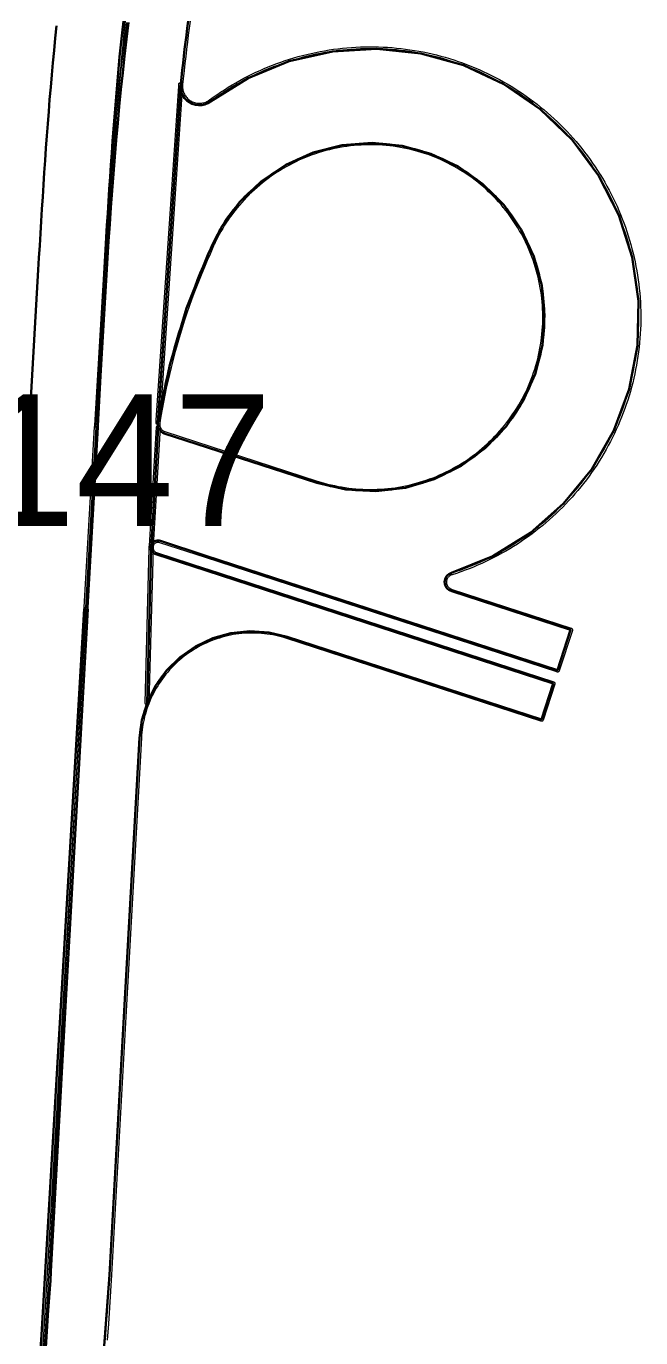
# Model space of a CAD drawing. Header units: metres. Extents: x 105145 to 106173, y 111785 to 118130.
# Drawn here: x 105714.4 to 105779.7, y 113912.2 to 114051.5 of the extents above; entities that cross this region are included whole.
import ezdxf
from ezdxf.enums import TextEntityAlignment as Align

# ---------------------------------------------------------------- set-up
doc = ezdxf.new("R2010")
doc.units = ezdxf.units.M
for name, color, linetype, lineweight in [('10-PAV-CALZADA-BRT', 12, 'CONTINUOUS', 30), ('10-PAV-CALZADA-MIXTA', 8, 'CONTINUOUS', 30), ('10-PAV-SARDINEL', 252, 'CONTINUOUS', 13), ('40-ROT-ESTACION', 1, 'CONTINUOUS', 25)]:
    doc.layers.add(name, color=color, linetype=linetype, lineweight=lineweight)

msp = doc.modelspace()

# ---------------------------------------------------------------- linework, layer by layer
at = {"layer": '10-PAV-CALZADA-BRT'}
for points in [[(105714.3198, 114010.5382), (105714.4615, 114010.6309), (105714.5855, 114010.7462), (105714.6883, 114010.8808), (105714.7669, 114011.0308), (105714.8191, 114011.1919), (105714.8433, 114011.3595), (105715.6839, 114025.6083), (105715.7599, 114026.8965), (105715.8363, 114028.1855), (105715.9133, 114029.4751), (105715.9913, 114030.7657), (105716.0707, 114032.0589), (105716.1517, 114033.3513), (105716.2345, 114034.6443), (105716.3195, 114035.9381), (105716.4071, 114037.2325), (105716.4973, 114038.5277), (105716.5909, 114039.8233), (105716.6877, 114041.1197), (105716.7885, 114042.4165), (105716.8933, 114043.7137), (105717.0025, 114045.0115), (105717.1163, 114046.3099), (105717.2353, 114047.6085), (105717.3595, 114048.9073), (105717.4895, 114050.2067), (105717.6253, 114051.5061)], [(105724.7239, 114052.0275), (105724.5855, 114050.7619), (105724.4531, 114049.4947), (105724.3263, 114048.2261), (105724.2049, 114046.9561), (105724.0885, 114045.6849), (105723.9769, 114044.4123), (105723.8697, 114043.1385), (105723.7667, 114041.8637), (105723.6675, 114040.5875), (105723.5721, 114039.3103), (105723.4797, 114038.0321), (105723.3905, 114036.7527), (105723.3039, 114035.4725), (105723.2197, 114034.1913), (105723.1377, 114032.9089), (105723.0573, 114031.6257), (105722.9785, 114030.3431), (105722.9009, 114029.0577), (105722.8239, 114027.7713), (105722.7477, 114026.4841), (105722.6717, 114025.1961), (105721.7205, 114009.0689), (105721.7209, 114009.046), (105721.725, 114009.0235), (105721.7325, 114009.0019), (105721.7432, 114008.9817), (105721.7571, 114008.9635), (105721.7736, 114008.9476), (105721.7923, 114008.9346), (105721.8129, 114008.9246), (105721.8348, 114008.918), (105721.8575, 114008.9149), (105720.7607, 113989.7691), (105720.7295, 113989.7681), (105720.699, 113989.7617), (105720.67, 113989.7501), (105720.6435, 113989.7336), (105720.6203, 113989.7128), (105720.601, 113989.6883), (105720.5863, 113989.6608), (105720.5765, 113989.6312), (105720.5721, 113989.6003), (105716.38, 113918.5322), (105716.0255, 113912.5223), (105715.4983, 113905.0559)]]:
    msp.add_lwpolyline(points, dxfattribs=at)
at = {"layer": '10-PAV-CALZADA-MIXTA'}
for points in [[(105715.6816, 113901.3319), (105716.9203, 113917.3933), (105716.9698, 113918.2912), (105717.0234, 113919.2493), (105718.5167, 113946.1347), (105720.9297, 113989.5803), (105720.9291, 113989.6084), (105720.924, 113989.6361), (105720.9147, 113989.6626), (105720.9014, 113989.6874), (105720.8843, 113989.7097), (105720.864, 113989.7291), (105720.8409, 113989.7451), (105720.8155, 113989.7573), (105720.7886, 113989.7654), (105720.7607, 113989.7691), (105721.8575, 114008.9149), (105721.8804, 114008.9155), (105721.9029, 114008.9196), (105721.9245, 114008.9273), (105721.9446, 114008.9382), (105721.9627, 114008.9521), (105721.9785, 114008.9687), (105721.9914, 114008.9876), (105722.0013, 114009.0083), (105722.0077, 114009.0302), (105722.0107, 114009.0529), (105722.3059, 114014.3583), (105722.4055, 114016.1477), (105722.5055, 114017.9371), (105722.6067, 114019.7263), (105722.7095, 114021.5155), (105722.8149, 114023.3045), (105722.9229, 114025.0933), (105723.0345, 114026.8819), (105723.1501, 114028.6703), (105723.2701, 114030.4585), (105723.3955, 114032.2461), (105723.5265, 114034.0335), (105723.6639, 114035.8203), (105723.8083, 114037.6067), (105723.9601, 114039.3923), (105724.1197, 114041.1773), (105724.2881, 114042.9615), (105724.4657, 114044.7447), (105724.6529, 114046.5271), (105724.8505, 114048.3083), (105725.0589, 114050.0881), (105725.2787, 114051.8669)], [(105731.6019, 114052.0337), (105731.5055, 114051.2885), (105731.4113, 114050.5425), (105731.3191, 114049.7961), (105731.2291, 114049.0489), (105731.1409, 114048.3013), (105731.0547, 114047.5529), (105730.9705, 114046.8041), (105730.8077, 114045.3045), (105728.3933, 114009.3779), (105728.3772, 114009.2114), (105728.3891, 114009.0446), (105728.4286, 114008.8821), (105727.7011, 113996.3495), (105727.6759, 113996.2491), (105727.6648, 113996.1462), (105727.668, 113996.0427), (105727.2341, 113979.6134), (105726.6853, 113977.7953), (105726.4303, 113975.9133), (105724.7854, 113946.2987), (105723.2638, 113918.9027), (105722.0794, 113903.3392)]]:
    msp.add_lwpolyline(points, dxfattribs=at)
for points in [[(105727.6834, 113996.2855), (105727.8741, 113999.3296), (105728.4288, 114008.8822), (105728.5476, 114008.6404), (105728.6514, 114008.5109), (105728.7751, 114008.4004), (105728.9155, 114008.3118), (105729.0685, 114008.2477), (105745.2513, 114002.9963), (105748.3523, 114002.2779), (105751.5306, 114002.1017), (105754.692, 114002.473), (105757.743, 114003.3807), (105760.5932, 114004.798), (105763.1583, 114006.6829), (105765.3622, 114008.9796), (105767.1399, 114011.6201), (105768.4385, 114014.5263), (105769.2198, 114017.6121), (105769.4605, 114020.7861), (105769.1536, 114023.9544), (105768.308, 114027.0232), (105766.9489, 114029.9016), (105765.1165, 114032.5045), (105762.8651, 114034.7546), (105760.2612, 114036.5856), (105757.382, 114037.943), (105754.3127, 114038.7868), (105751.1442, 114039.092), (105747.9704, 114038.8494), (105744.885, 114038.0664), (105741.9796, 114036.7661), (105739.3401, 114034.9869), (105737.0446, 114032.7817), (105735.1612, 114030.2155), (105733.7455, 114027.3645), (105731.4369, 114021.5335), (105729.6482, 114015.5225), (105728.3933, 114009.3779), (105728.4009, 114009.491), (105728.4105, 114009.634), (105730.7959, 114045.127), (105730.8195, 114044.7858), (105730.9008, 114044.4535), (105731.0376, 114044.14), (105731.2258, 114043.8544), (105731.4599, 114043.605), (105731.733, 114043.3991), (105732.0373, 114043.2428), (105732.3637, 114043.1406), (105732.7027, 114043.0954), (105733.0445, 114043.1088), (105733.3791, 114043.1801), (105733.6965, 114043.3074), (105733.9877, 114043.4869), (105737.9876, 114045.9693), (105742.3416, 114047.7595), (105746.9309, 114048.8086), (105751.6302, 114049.0879), (105756.3115, 114048.5899), (105760.8469, 114047.3281), (105765.1127, 114045.337), (105768.9926, 114042.6709), (105772.3808, 114039.4024), (105775.1847, 114035.6209), (105777.3279, 114031.4294), (105778.7519, 114026.9423), (105779.4179, 114022.282), (105779.3077, 114017.5756), (105778.4243, 114012.9516), (105776.7919, 114008.5361), (105774.4549, 114004.4495), (105771.4771, 114000.8033), (105767.9397, 113997.697), (105763.9393, 113995.2154), (105759.5849, 113993.4261), (105759.4299, 113993.3715), (105759.286, 113993.2922), (105759.1569, 113993.1905), (105759.0463, 113993.069), (105758.9571, 113992.931), (105758.8916, 113992.7803), (105758.8518, 113992.6209), (105758.8385, 113992.4571), (105758.8523, 113992.2933), (105758.8927, 113992.134), (105758.9586, 113991.9835), (105759.0483, 113991.8458), (105759.1594, 113991.7247), (105759.2887, 113991.6234), (105759.4329, 113991.5446), (105759.5881, 113991.4905), (105772.2131, 113987.3807), (105770.8203, 113983.1017), (105733.4959, 113995.2519), (105728.6465, 113996.8305), (105728.5321, 113996.858), (105728.4147, 113996.8673), (105728.2974, 113996.8582), (105728.1829, 113996.8308), (105728.0742, 113996.7858), (105727.9738, 113996.7244), (105727.8842, 113996.648), (105727.8078, 113996.5585), (105727.7462, 113996.4582), (105727.7011, 113996.3495), (105727.6834, 113996.2855)], [(105730.8077, 114045.3045), (105730.7963, 114045.1344), (105730.8077, 114045.3045)], [(105733.5077, 113993.6705), (105770.3559, 113981.6755), (105769.1177, 113977.8719), (105742.1263, 113986.6585), (105740.1645, 113987.1191), (105738.1533, 113987.245), (105736.1494, 113987.0325), (105734.2093, 113986.4877), (105732.3877, 113985.626), (105730.736, 113984.4715), (105729.3008, 113983.057), (105728.1225, 113981.4222), (105727.2344, 113979.6133), (105727.6682, 113996.0322), (105727.692, 113995.9122), (105727.7351, 113995.7977), (105727.7961, 113995.6916), (105727.8736, 113995.5969), (105727.9654, 113995.5161), (105728.0692, 113995.4512), (105728.1821, 113995.4041), (105733.5077, 113993.6705)], [(105727.6834, 113996.2855), (105727.6682, 113996.0427), (105727.6659, 113996.1647), (105727.6834, 113996.2855)]]:
    msp.add_lwpolyline(points, close=True, dxfattribs=at)
at = {"layer": '10-PAV-SARDINEL'}
for points in [[(105716.2834, 113910.639), (105716.4042, 113912.3296), (105716.5173, 113914.0207), (105716.6228, 113915.7123), (105716.7206, 113917.4046), (105716.7701, 113918.3023), (105716.8237, 113919.2605), (105718.317, 113946.1458), (105720.7275, 113989.5719), (105720.6961, 113989.5798), (105720.6663, 113989.5928), (105720.639, 113989.6103), (105720.615, 113989.6321), (105720.5947, 113989.6574), (105720.5789, 113989.6857), (105720.5678, 113989.7162), (105720.5618, 113989.7481), (105720.561, 113989.7805), (105721.6578, 114008.9263), (105721.6622, 114008.9582), (105721.6716, 114008.989), (105721.686, 114009.0179), (105721.7048, 114009.0441), (105721.7276, 114009.0669), (105721.7538, 114009.0857), (105721.7827, 114009.1), (105721.8135, 114009.1094), (105722.1062, 114014.3694), (105722.2058, 114016.1589), (105722.3058, 114017.9484), (105722.407, 114019.7377), (105722.5098, 114021.5272), (105722.6153, 114023.3165), (105722.7233, 114025.1056), (105722.8349, 114026.8946), (105722.9505, 114028.6835), (105723.0706, 114030.4722), (105723.196, 114032.2604), (105723.3271, 114034.0485), (105723.4646, 114035.836), (105723.609, 114037.6232), (105723.7609, 114039.4097), (105723.9206, 114041.1956), (105724.0891, 114042.9808), (105724.2668, 114044.7651), (105724.4541, 114046.5486), (105724.6518, 114048.331), (105724.8604, 114050.112), (105725.0803, 114051.8921)], [(105725.2787, 114051.8669), (105725.0589, 114050.0881), (105724.8505, 114048.3083), (105724.6529, 114046.5271), (105724.4657, 114044.7447), (105724.2881, 114042.9615), (105724.1197, 114041.1773), (105723.9601, 114039.3923), (105723.8083, 114037.6067), (105723.6639, 114035.8203), (105723.5265, 114034.0335), (105723.3955, 114032.2461), (105723.2701, 114030.4585), (105723.1501, 114028.6703), (105723.0345, 114026.8819), (105722.9229, 114025.0933), (105722.8149, 114023.3045), (105722.7095, 114021.5155), (105722.6067, 114019.7263), (105722.5055, 114017.9371), (105722.4055, 114016.1477), (105722.3059, 114014.3583), (105722.0107, 114009.0529), (105722.0077, 114009.0302), (105722.0013, 114009.0083), (105721.9914, 114008.9876), (105721.9785, 114008.9687), (105721.9627, 114008.9521), (105721.9446, 114008.9382), (105721.9245, 114008.9273), (105721.9029, 114008.9196), (105721.8804, 114008.9155), (105721.8575, 114008.9149), (105720.7607, 113989.7691), (105720.7886, 113989.7654), (105720.8155, 113989.7573), (105720.8409, 113989.7451), (105720.864, 113989.7291), (105720.8843, 113989.7097), (105720.9014, 113989.6874), (105720.9147, 113989.6626), (105720.924, 113989.6361), (105720.9291, 113989.6084), (105720.9297, 113989.5803), (105718.5167, 113946.1347), (105717.0234, 113919.2493), (105716.9698, 113918.2912), (105716.9203, 113917.3933), (105716.8224, 113915.7003), (105716.7169, 113914.0078), (105716.6037, 113912.3157), (105716.4829, 113910.6242)], [(105724.9227, 114052.0053), (105724.7844, 114050.7407), (105724.6521, 114049.4744), (105724.5254, 114048.2067), (105724.4041, 114046.9375), (105724.2877, 114045.6671), (105724.1762, 114044.3952), (105724.0691, 114043.1221), (105723.9661, 114041.8479), (105723.8805, 114040.7471), (105723.7609, 114039.4097), (105723.609, 114037.6232), (105723.4646, 114035.836), (105723.3271, 114034.0485), (105723.196, 114032.2604), (105723.0706, 114030.4722), (105722.9505, 114028.6835), (105722.8349, 114026.8946), (105722.7233, 114025.1056), (105722.6153, 114023.3165), (105722.5098, 114021.5272), (105722.407, 114019.7377), (105722.3058, 114017.9484), (105722.2058, 114016.1589), (105722.1062, 114014.3694), (105721.8135, 114009.1094), (105721.788, 114009.1018), (105721.7638, 114009.0909), (105721.7412, 114009.0769), (105721.7207, 114009.0599), (105721.7205, 114009.0689), (105722.6717, 114025.1961), (105722.7477, 114026.4841), (105722.8239, 114027.7713), (105722.9009, 114029.0577), (105722.9785, 114030.3431), (105723.0573, 114031.6257), (105723.1377, 114032.9089), (105723.2197, 114034.1913), (105723.3039, 114035.4725), (105723.3905, 114036.7527), (105723.4797, 114038.0321), (105723.5721, 114039.3103), (105723.6675, 114040.5875), (105723.7667, 114041.8637), (105723.8697, 114043.1385), (105723.9769, 114044.4123), (105724.0885, 114045.6849), (105724.2049, 114046.9561), (105724.3263, 114048.2261), (105724.4531, 114049.4947), (105724.5855, 114050.7619), (105724.7239, 114052.0275)], [(105722.8161, 113911.9797), (105722.9398, 113913.7097), (105723.0557, 113915.4402), (105723.1637, 113917.1712), (105723.2638, 113918.9027), (105724.7854, 113946.2987), (105726.4303, 113975.9133), (105726.4501, 113976.2051), (105726.477, 113976.4963), (105726.5109, 113976.7868), (105726.552, 113977.0764), (105726.6001, 113977.3649), (105726.6552, 113977.6522), (105726.7173, 113977.938), (105726.7863, 113978.2222), (105726.8622, 113978.5046), (105726.945, 113978.7851), (105727.0347, 113979.0635), (105727.131, 113979.3397), (105727.2341, 113979.6134), (105727.668, 113996.0427), (105727.6644, 113996.1047), (105727.6659, 113996.1669), (105727.6726, 113996.2286), (105727.6843, 113996.2897), (105727.7011, 113996.3495), (105728.4286, 114008.8821), (105728.4054, 114008.9625), (105728.3891, 114009.0446), (105728.3797, 114009.1278), (105728.3772, 114009.2114), (105728.3818, 114009.295), (105728.3933, 114009.3779), (105730.8077, 114045.3045), (105730.9705, 114046.8041), (105731.0547, 114047.5529), (105731.1409, 114048.3013), (105731.2291, 114049.0489), (105731.3191, 114049.7961), (105731.4113, 114050.5425), (105731.5055, 114051.2885), (105731.6019, 114052.0337)], [(105731.8002, 114052.0078), (105731.7039, 114051.2631), (105731.6098, 114050.5177), (105731.5177, 114049.7719), (105731.4299, 114049.0488), (105731.4277, 114049.0253), (105731.4263, 114049.0142), (105731.3396, 114048.2782), (105731.2534, 114047.5303), (105731.1693, 114046.7822), (105731.0069, 114045.2865), (105728.5928, 114009.3645), (105728.5914, 114009.3503), (105728.581, 114009.2755), (105728.5774, 114009.2088), (105728.5794, 114009.1418), (105728.5869, 114009.0753), (105728.6, 114009.0095), (105728.6208, 114008.9374), (105728.6274, 114008.9043), (105728.6283, 114008.8705), (105727.9008, 113996.3379), (105727.8981, 113996.3148), (105727.8937, 113996.2955), (105727.8791, 113996.2437), (105727.8705, 113996.1985), (105727.8656, 113996.1526), (105727.8645, 113996.108), (105727.8677, 113996.0544), (105727.868, 113996.0427), (105727.8679, 113996.0374), (105727.434, 113979.6081), (105727.4311, 113979.5787), (105727.4217, 113979.544), (105727.3195, 113979.2726), (105727.2251, 113979.0023), (105727.2235, 113978.9976), (105727.1369, 113978.7285), (105727.1355, 113978.7239), (105727.0545, 113978.4493), (105726.98, 113978.1725), (105726.9123, 113977.8939), (105726.8513, 113977.6128), (105726.7965, 113977.3273), (105726.7493, 113977.0438), (105726.7092, 113976.7604), (105726.6758, 113976.475), (105726.6495, 113976.1895), (105726.6299, 113975.901), (105724.9851, 113946.2876), (105723.4635, 113918.8914), (105723.3633, 113917.1592), (105723.2553, 113915.4273), (105723.1394, 113913.6959), (105723.0156, 113911.965)], [(105715.9339, 113911.0281), (105716.0255, 113912.5223), (105716.38, 113918.5322), (105720.5721, 113989.6003), (105720.5765, 113989.6312), (105720.5863, 113989.6608), (105720.5895, 113989.6668), (105720.6096, 113989.6387), (105720.6343, 113989.6146), (105720.6627, 113989.595), (105720.6941, 113989.5806), (105720.7275, 113989.5719), (105720.0361, 113977.1163), (105716.5797, 113918.5204), (105716.2252, 113912.5103), (105716.1335, 113911.0154)]]:
    msp.add_lwpolyline(points, dxfattribs=at)
for points in [[(105754.2065, 114049.1121), (105754.6821, 114049.0541), (105755.1567, 114048.9881), (105755.6302, 114048.9142), (105756.1019, 114048.8324), (105756.573, 114048.7427), (105757.0421, 114048.6452), (105757.5095, 114048.5398), (105757.9752, 114048.4266), (105758.4388, 114048.3058), (105758.9004, 114048.1772), (105759.3598, 114048.0408), (105759.8168, 114047.8969), (105760.2714, 114047.7454), (105760.7235, 114047.5862), (105761.1726, 114047.4195), (105761.619, 114047.2454), (105762.0625, 114047.0639), (105762.5028, 114046.875), (105762.9399, 114046.6787), (105763.3737, 114046.4752), (105763.8041, 114046.2644), (105764.2308, 114046.0465), (105764.6539, 114045.8215), (105765.0732, 114045.5895), (105765.488, 114045.3508), (105765.8997, 114045.1047), (105766.3068, 114044.8519), (105766.7096, 114044.5924), (105767.1081, 114044.3263), (105767.502, 114044.0535), (105767.8914, 114043.7742), (105768.276, 114043.4884), (105768.6558, 114043.1962), (105769.0306, 114042.8978), (105769.4005, 114042.593), (105769.7652, 114042.2823), (105770.1246, 114041.9654), (105770.4787, 114041.6426), (105770.8274, 114041.314), (105771.1705, 114040.9795), (105771.508, 114040.6393), (105771.8398, 114040.2936), (105772.1658, 114039.9424), (105772.4858, 114039.5858), (105772.7999, 114039.2239), (105773.1078, 114038.8568), (105773.4096, 114038.4846), (105773.7052, 114038.1075), (105773.9944, 114037.7254), (105774.2772, 114037.3386), (105774.5535, 114036.9471), (105774.8232, 114036.5511), (105775.0862, 114036.1506), (105775.3267, 114035.7692), (105775.3423, 114035.7459), (105775.3459, 114035.7401), (105775.5922, 114035.3367), (105775.8348, 114034.9236), (105776.0706, 114034.5064), (105776.2993, 114034.0853), (105776.5211, 114033.6605), (105776.7356, 114033.2321), (105776.943, 114032.8001), (105777.1432, 114032.3648), (105777.336, 114031.9262), (105777.5215, 114031.4844), (105777.6996, 114031.0395), (105777.8704, 114030.5913), (105778.0335, 114030.1412), (105778.1891, 114029.688), (105778.3371, 114029.2323), (105778.4775, 114028.7742), (105778.6103, 114028.3137), (105778.7353, 114027.8512), (105778.8525, 114027.3866), (105778.9621, 114026.9201), (105779.0638, 114026.4519), (105779.1576, 114025.982), (105779.2436, 114025.5107), (105779.3218, 114025.0379), (105779.3921, 114024.5639), (105779.4544, 114024.0888), (105779.5087, 114023.6127), (105779.5552, 114023.1358), (105779.5936, 114022.6582), (105779.6241, 114022.18), (105779.6466, 114021.7013), (105779.6611, 114021.2224), (105779.6676, 114020.7429), (105779.6661, 114020.2641), (105779.6566, 114019.785), (105779.6391, 114019.3062), (105779.6136, 114018.8277), (105779.5801, 114018.3497), (105779.5387, 114017.8723), (105779.4892, 114017.3957), (105779.4319, 114016.92), (105779.3666, 114016.4453), (105779.2934, 114015.9718), (105779.2123, 114015.4997), (105779.1233, 114015.0287), (105779.0265, 114014.5594), (105778.9218, 114014.0918), (105778.8094, 114013.626), (105778.6892, 114013.1621), (105778.5613, 114012.7004), (105778.4256, 114012.2408), (105778.2824, 114011.7835), (105778.1315, 114011.3288), (105777.973, 114010.8763), (105777.807, 114010.4271), (105777.6336, 114009.9804), (105777.4527, 114009.5367), (105777.2644, 114009.0961), (105777.0688, 114008.6586), (105776.8659, 114008.2245), (105776.6559, 114007.7939), (105776.4386, 114007.3668), (105776.2142, 114006.9434), (105775.9828, 114006.5238), (105775.7446, 114006.1085), (105775.4992, 114005.6965), (105775.2471, 114005.289), (105774.9882, 114004.8858), (105774.7226, 114004.487), (105774.4504, 114004.0926), (105774.1717, 114003.7029), (105773.8865, 114003.3179), (105773.5949, 114002.9376), (105773.297, 114002.5623), (105772.9928, 114002.1919), (105772.6826, 114001.8269), (105772.3663, 114001.467), (105772.044, 114001.1124), (105771.7158, 114000.7632), (105771.3819, 114000.4196), (105771.0422, 114000.0816), (105770.697, 113999.7493), (105770.3463, 113999.4228), (105769.9902, 113999.1022), (105769.6287, 113998.7876), (105769.2633, 113998.4801), (105769.2608, 113998.478), (105768.8904, 113998.1768), (105768.5137, 113997.8806), (105768.1321, 113997.5908), (105767.7457, 113997.3075), (105767.3546, 113997.0306), (105766.9589, 113996.7603), (105766.5588, 113996.4966), (105766.1544, 113996.2397), (105765.7457, 113995.9896), (105765.3328, 113995.7462), (105764.9161, 113995.5099), (105764.4954, 113995.2805), (105764.0709, 113995.0582), (105763.6428, 113994.8429), (105763.2111, 113994.6349), (105762.7761, 113994.4341), (105762.3378, 113994.2406), (105761.8962, 113994.0544), (105761.4517, 113993.8756), (105761.0042, 113993.7043), (105760.5539, 113993.5405), (105760.1009, 113993.3842), (105759.6456, 113993.2356), (105759.5689, 113993.2118), (105759.5031, 113993.1849), (105759.4414, 113993.153), (105759.3821, 113993.1156), (105759.3267, 113993.0733), (105759.2746, 113993.0259), (105759.227, 113992.9742), (105759.1835, 113992.9177), (105759.1466, 113992.8599), (105759.1142, 113992.7979), (105759.087, 113992.7323), (105759.0659, 113992.6653), (105759.0507, 113992.5966), (105759.0418, 113992.5285), (105759.0387, 113992.4566), (105759.0419, 113992.387), (105759.0513, 113992.3176), (105759.0666, 113992.2492), (105759.088, 113992.1823), (105759.115, 113992.1178), (105759.1478, 113992.0554), (105759.1856, 113991.9968), (105759.2283, 113991.9416), (105759.2766, 113991.8895), (105759.3281, 113991.8428), (105759.3843, 113991.8004), (105759.4432, 113991.7634), (105759.5064, 113991.7311), (105759.5708, 113991.7049), (105759.6483, 113991.6812), (105772.275, 113987.5709), (105772.3071, 113987.5573), (105772.3363, 113987.5382), (105772.3618, 113987.5145), (105772.3828, 113987.4866), (105772.3986, 113987.4555), (105772.4087, 113987.4222), (105772.413, 113987.3876), (105772.4112, 113987.3528), (105772.4033, 113987.3188), (105771.0105, 113983.0398), (105770.9969, 113983.0077), (105770.9778, 113982.9785), (105770.9541, 113982.953), (105770.9262, 113982.932), (105770.8951, 113982.9162), (105770.8618, 113982.9061), (105770.8272, 113982.9018), (105770.7924, 113982.9036), (105770.7584, 113982.9115), (105733.434, 113995.0617), (105728.5892, 113996.6388), (105728.5324, 113996.6542), (105728.479, 113996.6633), (105728.4254, 113996.667), (105728.3716, 113996.6655), (105728.3182, 113996.6587), (105728.2656, 113996.6466), (105728.2146, 113996.6295), (105728.1648, 113996.6072), (105728.1188, 113996.581), (105728.0744, 113996.5494), (105728.0331, 113996.5135), (105727.9962, 113996.4744), (105727.9633, 113996.4318), (105727.9348, 113996.3863), (105727.9107, 113996.338), (105727.8915, 113996.2875), (105727.8808, 113996.2496), (105727.8686, 113996.0545), (105727.8678, 113996.0302), (105727.8629, 113995.997), (105727.8526, 113995.9652), (105727.837, 113995.9355), (105727.8168, 113995.9088), (105727.7923, 113995.8859), (105727.7644, 113995.8674), (105727.7338, 113995.8538), (105727.7013, 113995.8455), (105727.6679, 113995.8427), (105727.6345, 113995.8456), (105727.6021, 113995.854), (105727.5715, 113995.8676), (105727.5436, 113995.8862), (105727.5193, 113995.9092), (105727.4991, 113995.936), (105727.4836, 113995.9657), (105727.4734, 113995.9976), (105727.4686, 113996.0308), (105727.4679, 113996.0552), (105727.4649, 113996.0917), (105727.4646, 113996.1059), (105727.4659, 113996.1691), (105727.467, 113996.1853), (105727.4732, 113996.2461), (105727.4754, 113996.2612), (105727.4838, 113996.298), (105727.4862, 113996.3213), (105727.6745, 113999.3417), (105728.2291, 114008.8938), (105728.2337, 114008.9263), (105728.2435, 114008.9576), (105728.2583, 114008.9868), (105728.2777, 114009.0133), (105728.3012, 114009.0362), (105728.3281, 114009.055), (105728.3577, 114009.0692), (105728.3892, 114009.0783), (105728.4218, 114009.0821), (105728.4545, 114009.0806), (105728.4866, 114009.0737), (105728.5171, 114009.0617), (105728.5453, 114009.0448), (105728.5703, 114009.0236), (105728.5915, 114008.9986), (105728.6083, 114008.9704), (105728.7193, 114008.7445), (105728.7533, 114008.6983), (105728.7967, 114008.6486), (105728.8448, 114008.6019), (105728.8958, 114008.56), (105728.9496, 114008.5229), (105729.0088, 114008.4889), (105729.068, 114008.4612), (105729.1352, 114008.4363), (105745.3121, 114003.1869), (105745.676, 114003.0729), (105746.0414, 114002.9669), (105746.4056, 114002.8692), (105746.4096, 114002.8682), (105746.775, 114002.7783), (105747.1463, 114002.6951), (105747.5183, 114002.6198), (105747.8937, 114002.552), (105748.2696, 114002.492), (105748.6435, 114002.4404), (105748.6476, 114002.4399), (105749.0247, 114002.3957), (105749.3992, 114002.3598), (105749.7785, 114002.3313), (105750.1589, 114002.3106), (105750.5391, 114002.2979), (105750.9198, 114002.293), (105751.3004, 114002.2961), (105751.681, 114002.3071), (105752.0566, 114002.3258), (105752.0608, 114002.326), (105752.4357, 114002.3525), (105752.4398, 114002.3528), (105752.8153, 114002.3871), (105753.1917, 114002.4294), (105753.1958, 114002.4299), (105753.5709, 114002.48), (105753.947, 114002.5381), (105754.3219, 114002.6041), (105754.6931, 114002.6774), (105755.0633, 114002.7586), (105755.4332, 114002.8477), (105755.8012, 114002.9445), (105756.1671, 114003.049), (105756.5307, 114003.161), (105756.8885, 114003.2794), (105756.8924, 114003.2807), (105757.2467, 114003.4062), (105757.2506, 114003.4076), (105757.6033, 114003.5408), (105757.9579, 114003.6832), (105758.3078, 114003.8322), (105758.651, 114003.9869), (105758.6547, 114003.9886), (105758.9956, 114004.1509), (105759.3355, 114004.3213), (105759.6699, 114004.4978), (105759.6735, 114004.4997), (105760.0022, 114004.6821), (105760.0058, 114004.6841), (105760.3307, 114004.8733), (105760.6572, 114005.0725), (105760.9773, 114005.2771), (105761.2919, 114005.4876), (105761.6032, 114005.7052), (105761.9098, 114005.9292), (105762.2115, 114006.1594), (105762.2147, 114006.1619), (105762.5103, 114006.3973), (105762.8022, 114006.6398), (105763.0885, 114006.888), (105763.3702, 114007.1425), (105763.3732, 114007.1453), (105763.6486, 114007.4048), (105763.9192, 114007.6705), (105764.1842, 114007.9418), (105764.4458, 114008.221), (105764.6994, 114008.5032), (105764.9468, 114008.7903), (105765.1876, 114009.0817), (105765.1902, 114009.0849), (105765.4238, 114009.3799), (105765.6533, 114009.6823), (105765.8782, 114009.9918), (105766.095, 114010.3037), (105766.3046, 114010.6189), (105766.5083, 114010.9395), (105766.7066, 114011.2666), (105766.8962, 114011.5943), (105767.0803, 114011.9284), (105767.256, 114012.2633), (105767.4255, 114012.6038), (105767.5879, 114012.9474), (105767.7422, 114013.2923), (105767.891, 114013.6443), (105768.0317, 114013.9975), (105768.1651, 114014.3538), (105768.2901, 114014.7097), (105768.2914, 114014.7137), (105768.4084, 114015.0708), (105768.4097, 114015.0748), (105768.52, 114015.4362), (105768.623, 114015.8012), (105768.7188, 114016.1696), (105768.8073, 114016.5408), (105768.8877, 114016.9127), (105768.9595, 114017.2817), (105768.9602, 114017.2858), (105769.0243, 114017.6562), (105769.025, 114017.6602), (105769.0815, 114018.0328), (105769.1309, 114018.4103), (105769.1724, 114018.7888), (105769.2059, 114019.167), (105769.2317, 114019.5477), (105769.2493, 114019.9236), (105769.2494, 114019.9277), (105769.2592, 114020.3034), (105769.2593, 114020.3076), (105769.2613, 114020.6845), (105769.2554, 114021.0652), (105769.2417, 114021.4454), (105769.22, 114021.8254), (105769.1903, 114022.2052), (105769.1529, 114022.5836), (105769.1079, 114022.9589), (105769.055, 114023.3341), (105768.9941, 114023.7099), (105768.9259, 114024.082), (105768.9251, 114024.0861), (105768.8491, 114024.4563), (105768.7647, 114024.828), (105768.6738, 114025.1936), (105768.6727, 114025.1976), (105768.5742, 114025.5611), (105768.4671, 114025.9262), (105768.352, 114026.2903), (105768.2303, 114026.6491), (105768.1002, 114027.0081), (105767.9648, 114027.359), (105767.9632, 114027.3629), (105767.8199, 114027.7123), (105767.6683, 114028.061), (105767.5096, 114028.4063), (105767.3448, 114028.7464), (105767.3429, 114028.7501), (105767.1719, 114029.0848), (105767.17, 114029.0885), (105766.9907, 114029.422), (105766.8039, 114029.753), (105766.6107, 114030.0793), (105766.4109, 114030.4014), (105766.204, 114030.72), (105765.9905, 114031.0341), (105765.771, 114031.3433), (105765.7685, 114031.3466), (105765.5434, 114031.65), (105765.3119, 114031.9489), (105765.3093, 114031.9521), (105765.0729, 114032.2443), (105765.0703, 114032.2476), (105764.8259, 114032.5373), (105764.5753, 114032.8221), (105764.319, 114033.1015), (105764.0577, 114033.375), (105764.0548, 114033.3779), (105763.7879, 114033.6456), (105763.5135, 114033.9098), (105763.2349, 114034.1669), (105762.9504, 114034.4188), (105762.6619, 114034.6638), (105762.3676, 114034.9034), (105762.0658, 114035.1388), (105761.7616, 114035.3661), (105761.4537, 114035.5864), (105761.1402, 114035.8009), (105760.8201, 114036.0103), (105760.501, 114036.2099), (105760.4974, 114036.212), (105760.1745, 114036.4045), (105760.171, 114036.4066), (105759.8425, 114036.5934), (105759.51, 114036.7735), (105759.1724, 114036.9475), (105759.1687, 114036.9493), (105758.8307, 114037.1146), (105758.4839, 114037.2754), (105758.1356, 114037.428), (105757.7842, 114037.5735), (105757.4324, 114037.7106), (105757.0752, 114037.8414), (105756.7153, 114037.9648), (105756.353, 114038.0806), (105755.9868, 114038.1894), (105755.6243, 114038.2889), (105755.6203, 114038.2899), (105755.2554, 114038.382), (105754.8845, 114038.4674), (105754.511, 114038.5453), (105754.1377, 114038.6151), (105753.7632, 114038.6771), (105753.3888, 114038.7311), (105753.0116, 114038.7776), (105752.633, 114038.8164), (105752.2535, 114038.8472), (105751.8735, 114038.8701), (105751.4931, 114038.8852), (105751.1125, 114038.8922), (105750.7362, 114038.8914), (105750.7321, 114038.8914), (105750.3563, 114038.8828), (105750.3522, 114038.8827), (105749.9759, 114038.8662), (105749.5975, 114038.8419), (105749.5933, 114038.8416), (105749.2164, 114038.8094), (105748.8384, 114038.7693), (105748.464, 114038.7216), (105748.4599, 114038.721), (105748.0881, 114038.6658), (105748.084, 114038.6652), (105747.7133, 114038.6023), (105747.3395, 114038.5308), (105746.9663, 114038.4514), (105746.5969, 114038.3648), (105746.2305, 114038.2707), (105746.2265, 114038.2697), (105745.8608, 114038.1676), (105745.5006, 114038.059), (105745.4967, 114038.0578), (105745.1376, 114037.9414), (105744.7797, 114037.8171), (105744.4238, 114037.6851), (105744.42, 114037.6837), (105744.0703, 114037.5457), (105744.0665, 114037.5442), (105743.7195, 114037.3988), (105743.37, 114037.2439), (105743.0257, 114037.0826), (105742.6849, 114036.9142), (105742.3477, 114036.7388), (105742.0171, 114036.5579), (105742.0134, 114036.5559), (105741.6863, 114036.3681), (105741.3619, 114036.1728), (105741.3584, 114036.1707), (105741.0374, 114035.9681), (105740.7215, 114035.7595), (105740.4089, 114035.5438), (105740.1025, 114035.3226), (105740.0991, 114035.3202), (105739.7985, 114035.0937), (105739.4978, 114034.8571), (105739.2065, 114034.618), (105739.2033, 114034.6154), (105738.9162, 114034.3695), (105738.6334, 114034.1171), (105738.3559, 114033.8588), (105738.0834, 114033.5944), (105738.0805, 114033.5914), (105737.8162, 114033.3242), (105737.8134, 114033.3212), (105737.5547, 114033.0485), (105737.5519, 114033.0454), (105737.299, 114032.7674), (105737.2962, 114032.7644), (105737.047, 114032.4787), (105736.8034, 114032.1875), (105736.5665, 114031.8919), (105736.3361, 114031.5919), (105736.3335, 114031.5886), (105736.1084, 114031.2827), (105735.8919, 114030.9752), (105735.8896, 114030.9718), (105735.6783, 114030.6582), (105735.4727, 114030.3388), (105735.2748, 114030.0169), (105735.2727, 114030.0134), (105735.0822, 114029.6888), (105734.8968, 114029.357), (105734.7172, 114029.0195), (105734.5466, 114028.6822), (105734.3826, 114028.3404), (105734.3808, 114028.3366), (105734.2253, 114027.9945), (105734.2236, 114027.9907), (105734.0739, 114027.6423), (105733.9309, 114027.2894), (105733.9285, 114027.2838), (105733.625, 114026.596), (105733.329, 114025.9058), (105733.0407, 114025.2132), (105732.7594, 114024.5173), (105732.4854, 114023.818), (105732.2189, 114023.1162), (105731.9598, 114022.4117), (105731.7082, 114021.7044), (105731.4639, 114020.9945), (105731.2272, 114020.2821), (105730.998, 114019.5673), (105730.7761, 114018.8494), (105730.5622, 114018.1305), (105730.3557, 114017.4088), (105730.1568, 114016.6849), (105729.9655, 114015.959), (105729.7819, 114015.2313), (105729.606, 114014.5013), (105729.4377, 114013.7697), (105729.2772, 114013.0364), (105729.1244, 114012.3014), (105728.9793, 114011.5646), (105728.842, 114010.8268), (105728.7126, 114010.0873), (105728.5933, 114009.3644), (105728.5905, 114009.3444), (105728.5821, 114009.3117), (105728.5683, 114009.2809), (105728.5495, 114009.2529), (105728.5262, 114009.2284), (105728.4992, 114009.2082), (105728.4692, 114009.1928), (105728.437, 114009.1827), (105728.4036, 114009.1781), (105728.3699, 114009.1792), (105728.3368, 114009.186), (105728.3053, 114009.1983), (105728.2764, 114009.2156), (105728.2508, 114009.2376), (105728.2292, 114009.2635), (105728.2124, 114009.2928), (105728.2006, 114009.3244), (105728.1944, 114009.3576), (105728.1938, 114009.3913), (105728.1955, 114009.4104), (105728.2014, 114009.5044), (105728.211, 114009.6474), (105730.5961, 114045.1241), (105730.5962, 114045.1344), (105730.5966, 114045.1422), (105730.597, 114045.1478), (105730.5978, 114045.1618), (105730.6014, 114045.2286), (105730.602, 114045.2371), (105730.6081, 114045.3179), (105730.6086, 114045.3221), (105730.6146, 114045.3562), (105730.6264, 114045.3887), (105730.6437, 114045.4188), (105730.6658, 114045.4454), (105730.6922, 114045.4678), (105730.7221, 114045.4852), (105730.7546, 114045.4973), (105730.7886, 114045.5036), (105730.8232, 114045.5039), (105730.8574, 114045.4982), (105730.8901, 114045.4868), (105730.9203, 114045.4698), (105730.9471, 114045.4479), (105730.9697, 114045.4217), (105730.9875, 114045.392), (105730.9999, 114045.3597), (105731.0065, 114045.3257), (105731.0072, 114045.2911), (105731.007, 114045.2869), (105731.0007, 114045.2068), (105730.9962, 114045.1299), (105730.9961, 114045.1253), (105730.996, 114045.121), (105730.9955, 114045.1136), (105730.9947, 114045.0996), (105730.9975, 114045.0133), (105731.006, 114044.9018), (105731.0214, 114044.7909), (105731.0433, 114044.6824), (105731.0724, 114044.574), (105731.1076, 114044.4691), (105731.1494, 114044.3659), (105731.1974, 114044.2657), (105731.252, 114044.1679), (105731.3117, 114044.0748), (105731.3777, 114043.9849), (105731.4484, 114043.9), (105731.5257, 114043.818), (105731.6054, 114043.7433), (105731.6924, 114043.6714), (105731.7826, 114043.6057), (105731.8759, 114043.5463), (105731.9727, 114043.4927), (105732.0744, 114043.4443), (105732.1767, 114043.4032), (105732.2828, 114043.3681), (105732.3899, 114043.3398), (105732.4999, 114043.3179), (105732.6094, 114043.3031), (105732.7209, 114043.2949), (105732.8327, 114043.2938), (105732.9429, 114043.2994), (105733.054, 114043.3119), (105733.1643, 114043.3314), (105733.272, 114043.3574), (105733.3778, 114043.3899), (105733.4819, 114043.4291), (105733.5835, 114043.4747), (105733.682, 114043.5264), (105733.7764, 114043.5837), (105733.8699, 114043.6486), (105733.8736, 114043.6512), (105734.2559, 114043.9298), (105734.6477, 114044.2055), (105735.0442, 114044.4746), (105735.445, 114044.7371), (105735.8503, 114044.9928), (105736.2597, 114045.2418), (105736.6731, 114045.4837), (105737.0908, 114045.7189), (105737.5121, 114045.9471), (105737.9372, 114046.1682), (105738.366, 114046.3821), (105738.7982, 114046.5888), (105739.2339, 114046.7884), (105739.6729, 114046.9806), (105740.1149, 114047.1654), (105740.56, 114047.3428), (105741.0083, 114047.5129), (105741.4588, 114047.6754), (105741.9122, 114047.8303), (105742.3682, 114047.9776), (105742.8265, 114048.1173), (105743.2871, 114048.2494), (105743.7499, 114048.3737), (105744.2146, 114048.4903), (105744.6813, 114048.5991), (105745.1497, 114048.7002), (105745.6197, 114048.7933), (105746.0909, 114048.8786), (105746.5641, 114048.9561), (105747.0382, 114049.0256), (105747.5134, 114049.0872), (105747.9895, 114049.1409), (105748.4665, 114049.1866), (105748.9442, 114049.2243), (105749.4224, 114049.2541), (105749.9011, 114049.2759), (105750.3801, 114049.2897), (105750.8594, 114049.2954), (105751.3384, 114049.2932), (105751.8174, 114049.283), (105752.2962, 114049.2648), (105752.7747, 114049.2386), (105753.2526, 114049.2044), (105753.7299, 114049.1623), (105754.2065, 114049.1121)], [(105727.6834, 113996.2855), (105727.6722, 113996.2255), (105727.6659, 113996.1647), (105727.6646, 113996.1037), (105727.6682, 113996.0427), (105727.6834, 113996.2855), (105727.7011, 113996.3495), (105727.7273, 113996.4183), (105727.7601, 113996.4842), (105727.7992, 113996.5465), (105727.8442, 113996.6048), (105727.8948, 113996.6583), (105727.9503, 113996.7066), (105728.0103, 113996.7492), (105728.0742, 113996.7858), (105728.1413, 113996.8159), (105728.2111, 113996.8393), (105728.2829, 113996.8557), (105728.3559, 113996.8651), (105728.4295, 113996.8672), (105728.5029, 113996.8621), (105728.5755, 113996.8498), (105728.6465, 113996.8305), (105733.4959, 113995.2519), (105770.8203, 113983.1017), (105772.2131, 113987.3807), (105759.5881, 113991.4905), (105759.5042, 113991.5162), (105759.4229, 113991.5491), (105759.3448, 113991.589), (105759.2705, 113991.6356), (105759.2006, 113991.6886), (105759.1356, 113991.7474), (105759.076, 113991.8118), (105759.0222, 113991.8811), (105758.9747, 113991.9548), (105758.9339, 113992.0325), (105758.9, 113992.1134), (105758.8734, 113992.1969), (105758.8542, 113992.2825), (105758.8425, 113992.3694), (105758.8385, 113992.4571), (105758.8422, 113992.5447), (105758.8536, 113992.6317), (105758.8725, 113992.7173), (105758.8989, 113992.801), (105758.9325, 113992.882), (105758.9731, 113992.9597), (105759.0203, 113993.0337), (105759.0738, 113993.1031), (105759.1332, 113993.1677), (105759.1981, 113993.2268), (105759.2678, 113993.2799), (105759.342, 113993.3268), (105759.4199, 113993.367), (105759.5011, 113993.4001), (105759.5849, 113993.4261), (105760.0372, 113993.5738), (105760.487, 113993.729), (105760.9342, 113993.8917), (105761.3786, 113994.0618), (105761.82, 113994.2393), (105762.2585, 113994.4242), (105762.6938, 113994.6163), (105763.1258, 113994.8158), (105763.5545, 113995.0223), (105763.9796, 113995.2361), (105764.4011, 113995.4568), (105764.8189, 113995.6846), (105765.2328, 113995.9194), (105765.6427, 113996.161), (105766.0485, 113996.4094), (105766.4501, 113996.6645), (105766.8475, 113996.9264), (105767.2403, 113997.1948), (105767.6287, 113997.4697), (105768.0124, 113997.7511), (105768.3914, 113998.0389), (105768.7655, 113998.3329), (105769.1346, 113998.6332), (105769.4987, 113998.9395), (105769.8576, 113999.2519), (105770.2112, 113999.5703), (105770.5595, 113999.8945), (105770.9023, 114000.2245), (105771.2396, 114000.5601), (105771.5712, 114000.9014), (105771.8971, 114001.2481), (105772.2171, 114001.6002), (105772.5312, 114001.9576), (105772.8393, 114002.3202), (105773.1414, 114002.6879), (105773.4372, 114003.0606), (105773.7267, 114003.4382), (105774.01, 114003.8206), (105774.2868, 114004.2076), (105774.5571, 114004.5992), (105774.8208, 114004.9952), (105775.0779, 114005.3957), (105775.3282, 114005.8003), (105775.5718, 114006.2091), (105775.8085, 114006.6218), (105776.0383, 114007.0385), (105776.2611, 114007.4589), (105776.4768, 114007.8831), (105776.6854, 114008.3107), (105776.8869, 114008.7418), (105777.0812, 114009.1761), (105777.2681, 114009.6137), (105777.4478, 114010.0543), (105777.62, 114010.4979), (105777.7848, 114010.9442), (105777.9422, 114011.3933), (105778.092, 114011.8449), (105778.2343, 114012.299), (105778.369, 114012.7554), (105778.496, 114013.2139), (105778.6154, 114013.6745), (105778.727, 114014.1371), (105778.8309, 114014.6014), (105778.9271, 114015.0674), (105779.0154, 114015.535), (105779.096, 114016.0039), (105779.1687, 114016.4742), (105779.2335, 114016.9456), (105779.2905, 114017.418), (105779.3395, 114017.8913), (105779.3807, 114018.3653), (105779.4139, 114018.84), (105779.4393, 114019.3151), (105779.4566, 114019.7906), (105779.4661, 114020.2664), (105779.4676, 114020.7422), (105779.4611, 114021.218), (105779.4467, 114021.6936), (105779.4244, 114022.1689), (105779.3941, 114022.6438), (105779.3559, 114023.1181), (105779.3098, 114023.5916), (105779.2558, 114024.0644), (105779.194, 114024.5362), (105779.1242, 114025.0069), (105779.0466, 114025.4763), (105778.9612, 114025.9444), (105778.868, 114026.411), (105778.767, 114026.876), (105778.6582, 114027.3392), (105778.5417, 114027.8006), (105778.4176, 114028.2599), (105778.2858, 114028.7172), (105778.1464, 114029.1721), (105777.9994, 114029.6246), (105777.8448, 114030.0747), (105777.6828, 114030.5221), (105777.5133, 114030.9667), (105777.3365, 114031.4084), (105777.1523, 114031.8472), (105776.9607, 114032.2827), (105776.762, 114032.7151), (105776.556, 114033.144), (105776.343, 114033.5695), (105776.1228, 114033.9913), (105775.8956, 114034.4094), (105775.6615, 114034.8237), (105775.4205, 114035.2339), (105775.1727, 114035.6401), (105774.9182, 114036.0422), (105774.6569, 114036.4399), (105774.3891, 114036.8331), (105774.1147, 114037.2219), (105773.8339, 114037.606), (105773.5467, 114037.9854), (105773.2532, 114038.36), (105772.9535, 114038.7295), (105772.6477, 114039.0941), (105772.3358, 114039.4535), (105772.018, 114039.8076), (105771.6943, 114040.1563), (105771.3649, 114040.4996), (105771.0297, 114040.8374), (105770.689, 114041.1695), (105770.3427, 114041.4959), (105769.9911, 114041.8165), (105769.6341, 114042.1311), (105769.272, 114042.4398), (105768.9047, 114042.7423), (105768.5325, 114043.0387), (105768.1553, 114043.3288), (105767.7734, 114043.6126), (105767.3868, 114043.89), (105766.9956, 114044.1609), (105766.5999, 114044.4252), (105766.1999, 114044.6829), (105765.7956, 114044.9338), (105765.3872, 114045.178), (105764.9748, 114045.4153), (105764.5585, 114045.6457), (105764.1384, 114045.8692), (105763.7146, 114046.0855), (105763.2873, 114046.2948), (105762.8565, 114046.4969), (105762.4224, 114046.6918), (105761.9851, 114046.8794), (105761.5448, 114047.0597), (105761.1015, 114047.2326), (105760.6553, 114047.3981), (105760.2065, 114047.5561), (105759.7551, 114047.7066), (105759.3013, 114047.8496), (105758.8451, 114047.9849), (105758.3867, 114048.1127), (105757.9263, 114048.2327), (105757.4639, 114048.345), (105756.9997, 114048.4497), (105756.5339, 114048.5465), (105756.0665, 114048.6356), (105755.5976, 114048.7168), (105755.1275, 114048.7902), (105754.6562, 114048.8557), (105754.1839, 114048.9134), (105753.7107, 114048.9632), (105753.2367, 114049.005), (105752.7621, 114049.039), (105752.2869, 114049.065), (105751.8115, 114049.0831), (105751.3357, 114049.0932), (105750.8599, 114049.0954), (105750.3841, 114049.0897), (105749.9085, 114049.076), (105749.4332, 114049.0544), (105748.9582, 114049.0248), (105748.4839, 114048.9874), (105748.0102, 114048.942), (105747.5374, 114048.8887), (105747.0655, 114048.8275), (105746.5947, 114048.7584), (105746.1252, 114048.6815), (105745.6569, 114048.5968), (105745.1902, 114048.5043), (105744.7251, 114048.404), (105744.2617, 114048.2959), (105743.8001, 114048.1801), (105743.3406, 114048.0567), (105742.8832, 114047.9255), (105742.4281, 114047.7868), (105741.9753, 114047.6405), (105741.525, 114047.4866), (105741.0774, 114047.3253), (105740.6325, 114047.1564), (105740.1905, 114046.9802), (105739.7515, 114046.7967), (105739.3156, 114046.6058), (105738.883, 114046.4077), (105738.4538, 114046.2024), (105738.028, 114045.9899), (105737.6058, 114045.7704), (105737.1874, 114045.5439), (105736.7728, 114045.3104), (105736.3622, 114045.07), (105735.9556, 114044.8228), (105735.5532, 114044.5688), (105735.1551, 114044.3082), (105734.7614, 114044.0409), (105734.3722, 114043.7671), (105733.9877, 114043.4869), (105733.8862, 114043.4164), (105733.7804, 114043.3522), (105733.671, 114043.2947), (105733.5582, 114043.2441), (105733.4424, 114043.2006), (105733.3242, 114043.1642), (105733.204, 114043.1353), (105733.0822, 114043.1138), (105732.9594, 114043.0999), (105732.8359, 114043.0937), (105732.7122, 114043.095), (105732.5889, 114043.104), (105732.4664, 114043.1206), (105732.3451, 114043.1448), (105732.2256, 114043.1763), (105732.1082, 114043.2153), (105731.9935, 114043.2613), (105731.8818, 114043.3144), (105731.7736, 114043.3743), (105731.6693, 114043.4408), (105731.5694, 114043.5135), (105731.4741, 114043.5923), (105731.3839, 114043.6769), (105731.299, 114043.7668), (105731.2199, 114043.8619), (105731.1468, 114043.9616), (105731.08, 114044.0656), (105731.0198, 114044.1736), (105730.9663, 114044.2851), (105730.9199, 114044.3997), (105730.8806, 114044.517), (105730.8486, 114044.6364), (105730.8241, 114044.7576), (105730.8071, 114044.8801), (105730.7977, 114045.0034), (105730.7959, 114045.127), (105728.4105, 114009.634), (105728.4009, 114009.491), (105728.3933, 114009.3779), (105728.5153, 114010.1208), (105728.6452, 114010.8623), (105728.7829, 114011.6024), (105728.9283, 114012.341), (105729.0816, 114013.0781), (105729.2425, 114013.8135), (105729.4113, 114014.5471), (105729.5877, 114015.279), (105729.7718, 114016.0089), (105729.9636, 114016.7369), (105730.1631, 114017.4628), (105730.3702, 114018.1865), (105730.5849, 114018.9081), (105730.8072, 114019.6273), (105731.037, 114020.3442), (105731.2744, 114021.0586), (105731.5193, 114021.7705), (105731.7717, 114022.4797), (105732.0316, 114023.1862), (105732.2988, 114023.89), (105732.5735, 114024.5909), (105732.8555, 114025.2889), (105733.1449, 114025.9839), (105733.4416, 114026.6758), (105733.7455, 114027.3645), (105733.8898, 114027.7205), (105734.0415, 114028.0735), (105734.2005, 114028.4232), (105734.3667, 114028.7695), (105734.54, 114029.1123), (105734.7205, 114029.4515), (105734.9079, 114029.7868), (105735.1023, 114030.1181), (105735.3035, 114030.4454), (105735.5114, 114030.7684), (105735.726, 114031.087), (105735.9472, 114031.4011), (105736.1749, 114031.7105), (105736.4089, 114032.0151), (105736.6492, 114032.3148), (105736.8957, 114032.6095), (105737.1482, 114032.899), (105737.4067, 114033.1831), (105737.6711, 114033.4619), (105737.9411, 114033.735), (105738.2168, 114034.0026), (105738.498, 114034.2643), (105738.7846, 114034.5202), (105739.0764, 114034.77), (105739.3733, 114035.0137), (105739.6752, 114035.2512), (105739.982, 114035.4824), (105740.2936, 114035.7072), (105740.6097, 114035.9254), (105740.9303, 114036.1371), (105741.2552, 114036.342), (105741.5843, 114036.5402), (105741.9175, 114036.7314), (105742.2545, 114036.9157), (105742.5953, 114037.093), (105742.9397, 114037.2632), (105743.2876, 114037.4261), (105743.6388, 114037.5819), (105743.9931, 114037.7302), (105744.3504, 114037.8712), (105744.7106, 114038.0048), (105745.0735, 114038.1308), (105745.4389, 114038.2493), (105745.8067, 114038.3602), (105746.1768, 114038.4634), (105746.5489, 114038.5589), (105746.9229, 114038.6466), (105747.2986, 114038.7266), (105747.6759, 114038.7987), (105748.0546, 114038.863), (105748.4346, 114038.9195), (105748.8157, 114038.968), (105749.1977, 114039.0086), (105749.5805, 114039.0412), (105749.9638, 114039.0659), (105750.3476, 114039.0827), (105750.7316, 114039.0914), (105751.1158, 114039.0922), (105751.4999, 114039.085), (105751.8837, 114039.0699), (105752.2672, 114039.0467), (105752.6501, 114039.0156), (105753.0322, 114038.9766), (105753.4135, 114038.9296), (105753.7937, 114038.8748), (105754.1727, 114038.812), (105754.5503, 114038.7414), (105754.9264, 114038.663), (105755.3007, 114038.5768), (105755.6732, 114038.4828), (105756.0437, 114038.3811), (105756.4119, 114038.2718), (105756.7778, 114038.1548), (105757.1412, 114038.0302), (105757.5019, 114037.8982), (105757.8599, 114037.7586), (105758.2148, 114037.6117), (105758.5666, 114037.4574), (105758.9151, 114037.2959), (105759.2602, 114037.1271), (105759.6018, 114036.9512), (105759.9396, 114036.7683), (105760.2735, 114036.5784), (105760.6034, 114036.3816), (105760.9292, 114036.178), (105761.2506, 114035.9677), (105761.5676, 114035.7507), (105761.8801, 114035.5272), (105762.1878, 114035.2973), (105762.4907, 114035.061), (105762.7887, 114034.8185), (105763.0815, 114034.5699), (105763.3691, 114034.3152), (105763.6513, 114034.0546), (105763.9281, 114033.7882), (105764.1993, 114033.5162), (105764.4648, 114033.2385), (105764.7245, 114032.9554), (105764.9782, 114032.667), (105765.2259, 114032.3733), (105765.4674, 114032.0746), (105765.7027, 114031.7709), (105765.9316, 114031.4624), (105766.1541, 114031.1493), (105766.37, 114030.8315), (105766.5792, 114030.5094), (105766.7818, 114030.183), (105766.9775, 114029.8524), (105767.1663, 114029.5179), (105767.3481, 114029.1795), (105767.5229, 114028.8374), (105767.6905, 114028.4917), (105767.8509, 114028.1427), (105768.004, 114027.7903), (105768.1498, 114027.4349), (105768.2882, 114027.0766), (105768.4191, 114026.7154), (105768.5424, 114026.3516), (105768.6582, 114025.9853), (105768.7663, 114025.6167), (105768.8668, 114025.2459), (105768.9596, 114024.8731), (105769.0446, 114024.4985), (105769.1218, 114024.1222), (105769.1911, 114023.7443), (105769.2526, 114023.3651), (105769.3063, 114022.9848), (105769.352, 114022.6033), (105769.3897, 114022.221), (105769.4196, 114021.8381), (105769.4415, 114021.4545), (105769.4554, 114021.0706), (105769.4613, 114020.6865), (105769.4592, 114020.3024), (105769.4492, 114019.9184), (105769.4312, 114019.5346), (105769.4053, 114019.1514), (105769.3714, 114018.7687), (105769.3295, 114018.3868), (105769.2798, 114018.0059), (105769.2221, 114017.6261), (105769.1566, 114017.2476), (105769.0832, 114016.8705), (105769.002, 114016.4951), (105768.913, 114016.1214), (105768.8163, 114015.7496), (105768.7119, 114015.3799), (105768.5998, 114015.0125), (105768.4801, 114014.6474), (105768.3529, 114014.2849), (105768.2182, 114013.9252), (105768.076, 114013.5683), (105767.9265, 114013.2145), (105767.7696, 114012.8638), (105767.6055, 114012.5165), (105767.4342, 114012.1726), (105767.2558, 114011.8324), (105767.0704, 114011.496), (105766.878, 114011.1634), (105766.6788, 114010.835), (105766.4728, 114010.5107), (105766.2601, 114010.1908), (105766.0408, 114009.8754), (105765.815, 114009.5646), (105765.5829, 114009.2586), (105765.3444, 114008.9575), (105765.0997, 114008.6613), (105764.8489, 114008.3703), (105764.5921, 114008.0846), (105764.3294, 114007.8043), (105764.061, 114007.5295), (105763.7869, 114007.2603), (105763.5073, 114006.9969), (105763.2223, 114006.7393), (105762.932, 114006.4877), (105762.6366, 114006.2422), (105762.3361, 114006.0029), (105762.0307, 114005.7698), (105761.7205, 114005.5432), (105761.4057, 114005.3231), (105761.0864, 114005.1095), (105760.7627, 114004.9026), (105760.4348, 114004.7025), (105760.1028, 114004.5092), (105759.7669, 114004.3229), (105759.4272, 114004.1435), (105759.0838, 114003.9713), (105758.7369, 114003.8062), (105758.3867, 114003.6484), (105758.0332, 114003.4979), (105757.6767, 114003.3547), (105757.3174, 114003.219), (105756.9552, 114003.0908), (105756.5905, 114002.9701), (105756.2234, 114002.857), (105755.854, 114002.7516), (105755.4825, 114002.6539), (105755.109, 114002.5639), (105754.7338, 114002.4816), (105754.3569, 114002.4072), (105753.9786, 114002.3406), (105753.599, 114002.2819), (105753.2182, 114002.2311), (105752.8364, 114002.1882), (105752.4539, 114002.1532), (105752.0707, 114002.1262), (105751.687, 114002.1072), (105751.303, 114002.0961), (105750.9189, 114002.093), (105750.5347, 114002.0979), (105750.1508, 114002.1107), (105749.7672, 114002.1316), (105749.3842, 114002.1603), (105749.0018, 114002.1971), (105748.6202, 114002.2417), (105748.2397, 114002.2943), (105747.8603, 114002.3548), (105747.4823, 114002.4231), (105747.1058, 114002.4992), (105746.7309, 114002.5832), (105746.3579, 114002.6749), (105745.9868, 114002.7744), (105745.6179, 114002.8815), (105745.2513, 114002.9963), (105729.0685, 114008.2477), (105728.9906, 114008.2766), (105728.9155, 114008.3118), (105728.8435, 114008.3532), (105728.7751, 114008.4004), (105728.711, 114008.4531), (105728.6514, 114008.5109), (105728.5968, 114008.5735), (105728.5476, 114008.6404), (105728.4288, 114008.8822), (105727.8741, 113999.3296), (105727.6834, 113996.2855)], [(105730.7963, 114045.1344), (105730.8077, 114045.3045), (105730.8002, 114045.2196), (105730.7963, 114045.1344)], [(105720.9339, 113989.6691), (105720.9196, 113989.6486), (105720.9147, 113989.6626), (105720.9014, 113989.6874), (105720.8843, 113989.7097), (105720.864, 113989.7291), (105720.8409, 113989.7451), (105720.8155, 113989.7573), (105720.7886, 113989.7654), (105720.7607, 113989.7691), (105721.8575, 114008.9149), (105721.8804, 114008.9155), (105721.9029, 114008.9196), (105721.9245, 114008.9273), (105721.9446, 114008.9382), (105721.9627, 114008.9521), (105721.9785, 114008.9687), (105721.9914, 114008.9876), (105722.0013, 114009.0083), (105722.0077, 114009.0302), (105722.0107, 114009.0435), (105722.0307, 114009.0149), (105722.0454, 114008.9833), (105722.0545, 114008.9496), (105722.0575, 114008.9149), (105722.0572, 114008.9035), (105720.9604, 113989.7577), (105720.9577, 113989.7344), (105720.9486, 113989.7007), (105720.9339, 113989.6691)], [(105727.8654, 113996.0657), (105727.8756, 113996.003), (105727.8888, 113995.9531), (105727.9073, 113995.9029), (105727.9299, 113995.8558), (105727.9566, 113995.8116), (105727.9878, 113995.7696), (105728.023, 113995.7305), (105728.0618, 113995.695), (105728.1035, 113995.6635), (105728.1476, 113995.6364), (105728.1957, 113995.6128), (105728.2483, 113995.5929), (105733.5428, 113993.8688), (105733.5696, 113993.8607), (105733.5762, 113993.8585), (105770.4178, 113981.8657), (105770.4499, 113981.8521), (105770.4791, 113981.833), (105770.5046, 113981.8093), (105770.5256, 113981.7814), (105770.5414, 113981.7503), (105770.5515, 113981.717), (105770.5558, 113981.6824), (105770.554, 113981.6476), (105770.5461, 113981.6136), (105769.3079, 113977.81), (105769.2943, 113977.7779), (105769.2752, 113977.7487), (105769.2515, 113977.7232), (105769.2236, 113977.7022), (105769.1925, 113977.6864), (105769.1592, 113977.6763), (105769.1246, 113977.672), (105769.0898, 113977.6738), (105769.0558, 113977.6817), (105742.0656, 113986.4679), (105741.7734, 113986.5589), (105741.4825, 113986.6413), (105741.1916, 113986.7158), (105740.8962, 113986.7833), (105740.6016, 113986.8429), (105740.304, 113986.8951), (105740.2989, 113986.896), (105740.0024, 113986.9401), (105739.7032, 113986.9769), (105739.3994, 113987.0064), (105739.0989, 113987.0278), (105738.799, 113987.0415), (105738.7938, 113987.0416), (105738.4925, 113987.0475), (105738.1911, 113987.0457), (105737.8898, 113987.0362), (105737.585, 113987.0188), (105737.2847, 113986.9938), (105736.9851, 113986.9612), (105736.682, 113986.9202), (105736.3851, 113986.8723), (105736.0883, 113986.8167), (105735.7899, 113986.7528), (105735.4971, 113986.6821), (105735.2052, 113986.6036), (105734.9163, 113986.518), (105734.6298, 113986.4252), (105734.3412, 113986.3233), (105734.0599, 113986.2158), (105733.7801, 113986.1007), (105733.5015, 113985.9774), (105733.231, 113985.8495), (105732.9593, 113985.7123), (105732.6927, 113985.569), (105732.4297, 113985.4189), (105732.1706, 113985.262), (105731.9174, 113985.0996), (105731.6666, 113984.9296), (105731.4203, 113984.7533), (105731.1805, 113984.5721), (105730.9415, 113984.3818), (105730.7091, 113984.1866), (105730.4822, 113983.9859), (105730.2625, 113983.7814), (105730.0441, 113983.5674), (105729.8351, 113983.3517), (105729.6318, 113983.1309), (105729.6283, 113983.1271), (105729.4303, 113982.9007), (105729.2368, 113982.6675), (105729.0518, 113982.4327), (105729.0487, 113982.4287), (105728.8694, 113982.1887), (105728.6944, 113981.9415), (105728.5258, 113981.6898), (105728.3637, 113981.4339), (105728.2093, 113981.1758), (105728.0589, 113980.9091), (105727.9171, 113980.6416), (105727.7843, 113980.375), (105727.7821, 113980.3704), (105727.655, 113980.0978), (105727.5342, 113979.8204), (105727.4197, 113979.5382), (105727.4039, 113979.5072), (105727.383, 113979.4795), (105727.3576, 113979.4558), (105727.3285, 113979.4368), (105727.2965, 113979.4232), (105727.2627, 113979.4153), (105727.228, 113979.4134), (105727.1935, 113979.4175), (105727.1602, 113979.4275), (105727.1292, 113979.4432), (105727.1014, 113979.4639), (105727.0775, 113979.4892), (105727.0584, 113979.5182), (105727.0446, 113979.5501), (105727.0366, 113979.5839), (105727.0345, 113979.6186), (105727.4683, 113996.0375), (105727.4722, 113996.0719), (105727.482, 113996.1051), (105727.4973, 113996.1362), (105727.5178, 113996.1641), (105727.5428, 113996.188), (105727.5716, 113996.2073), (105727.6032, 113996.2214), (105727.6368, 113996.2298), (105727.6714, 113996.2322), (105727.7058, 113996.2287), (105727.7391, 113996.2192), (105727.7703, 113996.2042), (105727.7985, 113996.184), (105727.8227, 113996.1593), (105727.8423, 113996.1307), (105727.8567, 113996.0992), (105727.8654, 113996.0657)], [(105727.6682, 113996.0322), (105727.2344, 113979.6133), (105727.35, 113979.8985), (105727.4729, 113980.1806), (105727.603, 113980.4595), (105727.7402, 113980.735), (105727.8844, 113981.0069), (105728.0356, 113981.275), (105728.1935, 113981.5391), (105728.3582, 113981.799), (105728.5295, 113982.0547), (105728.7073, 113982.3059), (105728.8915, 113982.5524), (105729.082, 113982.7942), (105729.2786, 113983.031), (105729.4812, 113983.2626), (105729.6896, 113983.489), (105729.9038, 113983.71), (105730.1236, 113983.9254), (105730.3489, 113984.1351), (105730.5794, 113984.3389), (105730.8151, 113984.5368), (105731.0558, 113984.7286), (105731.3014, 113984.9141), (105731.5516, 113985.0933), (105731.8063, 113985.2659), (105732.0654, 113985.432), (105732.3286, 113985.5914), (105732.5959, 113985.7441), (105732.867, 113985.8897), (105733.1417, 113986.0284), (105733.4199, 113986.1601), (105733.7014, 113986.2845), (105733.9859, 113986.4017), (105734.2734, 113986.5115), (105734.5636, 113986.6139), (105734.8563, 113986.7089), (105735.1514, 113986.7963), (105735.4486, 113986.8761), (105735.7478, 113986.9483), (105736.0487, 113987.0128), (105736.3512, 113987.0695), (105736.655, 113987.1185), (105736.96, 113987.1596), (105737.2659, 113987.1929), (105737.5726, 113987.2184), (105737.8799, 113987.236), (105738.1875, 113987.2457), (105738.4952, 113987.2475), (105738.8029, 113987.2414), (105739.1103, 113987.2275), (105739.4173, 113987.2056), (105739.7236, 113987.1759), (105740.0291, 113987.1383), (105740.3335, 113987.093), (105740.6366, 113987.0398), (105740.9382, 113986.9789), (105741.2382, 113986.9102), (105741.5364, 113986.8339), (105741.8325, 113986.75), (105742.1263, 113986.6585), (105769.1177, 113977.8719), (105770.3559, 113981.6755), (105733.5077, 113993.6705), (105728.1821, 113995.4041), (105728.1153, 113995.4294), (105728.0512, 113995.4608), (105727.9904, 113995.4983), (105727.9334, 113995.5413), (105727.8807, 113995.5896), (105727.8329, 113995.6427), (105727.7904, 113995.7001), (105727.7535, 113995.7612), (105727.7226, 113995.8256), (105727.6979, 113995.8926), (105727.6797, 113995.9617), (105727.6682, 113996.0322)]]:
    msp.add_lwpolyline(points, close=True, dxfattribs=at)

# ---------------------------------------------------------------- texts
at = {"layer": '40-ROT-ESTACION'}
msp.add_text('Calle 147', height=14, dxfattribs=at).set_placement((105700.9327, 113994.2021), align=Align.BOTTOM_CENTER)

doc.saveas('drawing.dxf')
